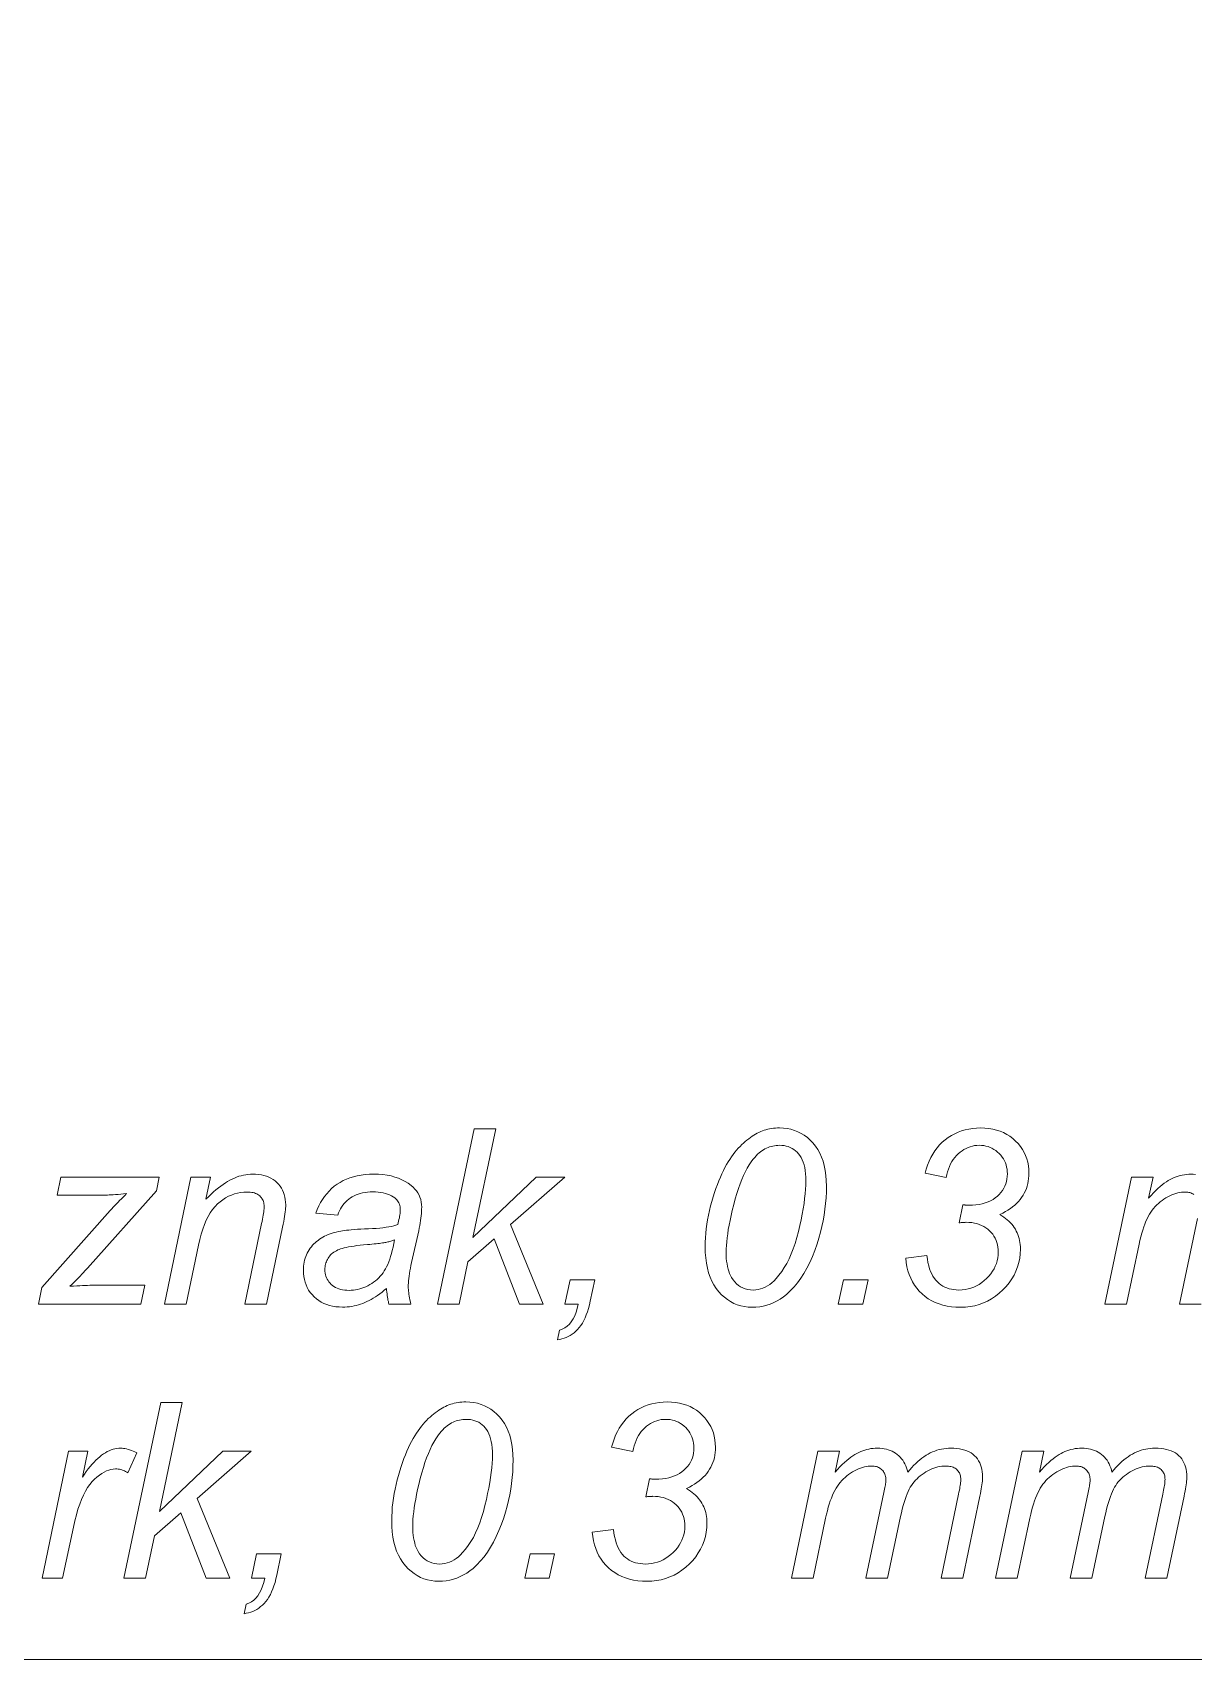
# Model space of a CAD drawing. Extents: x 0 to 420, y 0 to 594.
# Drawn here: x 60.28 to 80.12, y 246.17 to 273.97 of the extents above; entities that cross this region are included whole.
import ezdxf

# ---------------------------------------------------------------- set-up
doc = ezdxf.new("R2010")
doc.units = 0

msp = doc.modelspace()

# ---------------------------------------------------------------- linework, layer by layer
at = {"lineweight": 13}
for points in [[(114.833, 299.851), (106.391, 246.171), (42.366, 246.171)], [(80.125, 254.117), (80.11, 254.126), (80.094, 254.135), (80.077, 254.142), (80.059, 254.148), (80.041, 254.153), (80.022, 254.156), (80.002, 254.158), (79.981, 254.158), (79.949, 254.157), (79.917, 254.154), (79.885, 254.149), (79.852, 254.142), (79.819, 254.133), (79.786, 254.122), (79.753, 254.109), (79.719, 254.094), (79.685, 254.077), (79.65, 254.058), (79.616, 254.037), (79.584, 254.015), (79.552, 253.991), (79.522, 253.965), (79.493, 253.938), (79.466, 253.909), (79.44, 253.879), (79.415, 253.847), (79.391, 253.814), (79.369, 253.779), (79.348, 253.742), (79.327, 253.701), (79.307, 253.658), (79.288, 253.611), (79.27, 253.562), (79.253, 253.509), (79.236, 253.453), (79.22, 253.395), (79.205, 253.333), (79.191, 253.268), (78.976, 252.241), (78.606, 252.241), (79.06, 254.414), (79.43, 254.414), (79.354, 254.056), (79.395, 254.101), (79.435, 254.143), (79.475, 254.182), (79.513, 254.218), (79.55, 254.252), (79.587, 254.282), (79.622, 254.31), (79.657, 254.334), (79.691, 254.356), (79.724, 254.375), (79.757, 254.392), (79.79, 254.407), (79.824, 254.42), (79.858, 254.432), (79.893, 254.441), (79.929, 254.449), (79.965, 254.455), (80.002, 254.46), (80.039, 254.462), (80.077, 254.463), (80.117, 254.462), (80.155, 254.459)], [(80.251, 252.241), (79.88, 252.241), (80.187, 253.708)]]:
    msp.add_lwpolyline(points, dxfattribs=at)
for points in [[(67.197, 252.241), (67.825, 255.241), (68.194, 255.241), (67.805, 253.381), (68.885, 254.414), (69.374, 254.414), (68.447, 253.604), (69.008, 252.241), (68.603, 252.241), (68.169, 253.356), (67.719, 252.967), (67.567, 252.241)], [(71.775, 253.225), (71.776, 253.302), (71.779, 253.378), (71.785, 253.455), (71.793, 253.532), (71.803, 253.609), (71.816, 253.686), (71.83, 253.764), (71.847, 253.842), (71.867, 253.92), (71.888, 253.999), (71.911, 254.076), (71.935, 254.15), (71.959, 254.22), (71.983, 254.288), (72.008, 254.352), (72.034, 254.414), (72.06, 254.472), (72.086, 254.527), (72.113, 254.578), (72.141, 254.627), (72.169, 254.673), (72.197, 254.717), (72.225, 254.759), (72.254, 254.799), (72.283, 254.837), (72.312, 254.873), (72.341, 254.906), (72.37, 254.938), (72.4, 254.968), (72.43, 254.995), (72.459, 255.021), (72.489, 255.046), (72.519, 255.069), (72.548, 255.091), (72.578, 255.111), (72.607, 255.13), (72.636, 255.147), (72.665, 255.163), (72.694, 255.178), (72.723, 255.191), (72.752, 255.203), (72.782, 255.213), (72.813, 255.223), (72.844, 255.231), (72.875, 255.238), (72.908, 255.243), (72.941, 255.248), (72.974, 255.251), (73.009, 255.253), (73.043, 255.253), (73.111, 255.251), (73.176, 255.243), (73.24, 255.23), (73.3, 255.212), (73.359, 255.189), (73.415, 255.161), (73.469, 255.128), (73.521, 255.09), (73.57, 255.046), (73.617, 254.997), (73.661, 254.944), (73.7, 254.886), (73.735, 254.824), (73.765, 254.756), (73.79, 254.685), (73.811, 254.609), (73.827, 254.528), (73.838, 254.443), (73.845, 254.353), (73.848, 254.259), (73.846, 254.159), (73.841, 254.06), (73.833, 253.961), (73.822, 253.863), (73.808, 253.764), (73.79, 253.666), (73.769, 253.568), (73.746, 253.47), (73.718, 253.372), (73.688, 253.274), (73.649, 253.162), (73.607, 253.055), (73.562, 252.954), (73.514, 252.859), (73.463, 252.769), (73.409, 252.686), (73.352, 252.608), (73.293, 252.536), (73.23, 252.469), (73.164, 252.409), (73.112, 252.367), (73.058, 252.33), (73.003, 252.297), (72.946, 252.269), (72.888, 252.245), (72.829, 252.225), (72.768, 252.21), (72.706, 252.199), (72.642, 252.192), (72.577, 252.19), (72.51, 252.192), (72.446, 252.2), (72.384, 252.214), (72.324, 252.232), (72.266, 252.256), (72.21, 252.285), (72.156, 252.32), (72.104, 252.359), (72.054, 252.404), (72.007, 252.455), (71.963, 252.51), (71.923, 252.57), (71.889, 252.635), (71.858, 252.705), (71.833, 252.78), (71.812, 252.859), (71.796, 252.944), (71.784, 253.033), (71.777, 253.127)], [(75.202, 253.027), (75.563, 253.072), (75.572, 253.011), (75.583, 252.953), (75.596, 252.899), (75.611, 252.848), (75.628, 252.801), (75.647, 252.758), (75.668, 252.718), (75.692, 252.682), (75.717, 252.65), (75.744, 252.621), (75.773, 252.595), (75.803, 252.572), (75.836, 252.551), (75.87, 252.533), (75.906, 252.519), (75.943, 252.506), (75.983, 252.497), (76.024, 252.49), (76.066, 252.486), (76.111, 252.484), (76.165, 252.486), (76.218, 252.492), (76.269, 252.502), (76.318, 252.516), (76.367, 252.534), (76.413, 252.555), (76.458, 252.581), (76.502, 252.61), (76.544, 252.644), (76.585, 252.681), (76.623, 252.721), (76.657, 252.762), (76.686, 252.804), (76.712, 252.847), (76.734, 252.892), (76.752, 252.937), (76.766, 252.984), (76.776, 253.032), (76.782, 253.081), (76.784, 253.131), (76.783, 253.175), (76.778, 253.216), (76.771, 253.257), (76.76, 253.296), (76.747, 253.333), (76.73, 253.369), (76.711, 253.403), (76.689, 253.436), (76.663, 253.467), (76.635, 253.496), (76.604, 253.524), (76.571, 253.548), (76.536, 253.57), (76.499, 253.589), (76.46, 253.605), (76.419, 253.618), (76.376, 253.628), (76.33, 253.635), (76.283, 253.639), (76.234, 253.641), (76.227, 253.641), (76.22, 253.64), (76.211, 253.64), (76.201, 253.639), (76.19, 253.639), (76.177, 253.638), (76.164, 253.637), (76.149, 253.635), (76.132, 253.634), (76.115, 253.633), (76.179, 253.942), (76.189, 253.94), (76.2, 253.939), (76.21, 253.937), (76.22, 253.936), (76.231, 253.935), (76.241, 253.935), (76.251, 253.934), (76.261, 253.934), (76.271, 253.933), (76.281, 253.933), (76.343, 253.935), (76.402, 253.94), (76.458, 253.947), (76.511, 253.958), (76.561, 253.972), (76.609, 253.989), (76.653, 254.009), (76.695, 254.032), (76.733, 254.058), (76.769, 254.088), (76.801, 254.119), (76.83, 254.152), (76.856, 254.187), (76.878, 254.223), (76.897, 254.26), (76.912, 254.299), (76.924, 254.339), (76.933, 254.38), (76.938, 254.423), (76.94, 254.467), (76.938, 254.508), (76.934, 254.548), (76.927, 254.586), (76.917, 254.622), (76.905, 254.658), (76.889, 254.692), (76.871, 254.725), (76.85, 254.756), (76.826, 254.786), (76.8, 254.815), (76.771, 254.842), (76.741, 254.866), (76.71, 254.887), (76.677, 254.906), (76.644, 254.921), (76.609, 254.934), (76.573, 254.944), (76.535, 254.951), (76.497, 254.955), (76.457, 254.957), (76.418, 254.955), (76.379, 254.951), (76.341, 254.944), (76.304, 254.933), (76.268, 254.92), (76.233, 254.905), (76.198, 254.886), (76.165, 254.864), (76.132, 254.84), (76.1, 254.812), (76.069, 254.782), (76.041, 254.75), (76.015, 254.715), (75.991, 254.678), (75.97, 254.638), (75.95, 254.596), (75.933, 254.552), (75.919, 254.505), (75.906, 254.456), (75.896, 254.404), (75.532, 254.478), (75.552, 254.55), (75.574, 254.619), (75.601, 254.685), (75.63, 254.747), (75.663, 254.806), (75.7, 254.862), (75.739, 254.914), (75.782, 254.963), (75.828, 255.008), (75.878, 255.051), (75.93, 255.089), (75.984, 255.124), (76.04, 255.154), (76.097, 255.18), (76.157, 255.203), (76.219, 255.221), (76.282, 255.235), (76.347, 255.245), (76.414, 255.251), (76.483, 255.253), (76.556, 255.251), (76.625, 255.244), (76.692, 255.233), (76.756, 255.218), (76.817, 255.197), (76.875, 255.173), (76.93, 255.144), (76.983, 255.111), (77.033, 255.073), (77.08, 255.03), (77.123, 254.985), (77.162, 254.937), (77.196, 254.887), (77.226, 254.835), (77.251, 254.782), (77.272, 254.726), (77.288, 254.668), (77.299, 254.608), (77.306, 254.546), (77.308, 254.482), (77.307, 254.435), (77.303, 254.389), (77.297, 254.345), (77.288, 254.302), (77.277, 254.259), (77.264, 254.219), (77.247, 254.179), (77.229, 254.141), (77.208, 254.103), (77.184, 254.067), (77.158, 254.033), (77.13, 253.999), (77.099, 253.967), (77.065, 253.935), (77.03, 253.905), (76.991, 253.877), (76.95, 253.849), (76.907, 253.823), (76.861, 253.798), (76.813, 253.774), (76.847, 253.752), (76.88, 253.73), (76.91, 253.707), (76.939, 253.683), (76.967, 253.659), (76.992, 253.633), (77.016, 253.607), (77.037, 253.579), (77.058, 253.551), (77.076, 253.522), (77.092, 253.492), (77.107, 253.461), (77.12, 253.43), (77.132, 253.397), (77.141, 253.364), (77.149, 253.33), (77.155, 253.295), (77.159, 253.259), (77.162, 253.222), (77.163, 253.184), (77.16, 253.105), (77.151, 253.027), (77.136, 252.952), (77.115, 252.879), (77.087, 252.808), (77.054, 252.739), (77.015, 252.673), (76.97, 252.608), (76.918, 252.546), (76.861, 252.486), (76.799, 252.429), (76.736, 252.379), (76.669, 252.335), (76.601, 252.296), (76.53, 252.264), (76.456, 252.237), (76.381, 252.216), (76.303, 252.202), (76.222, 252.193), (76.14, 252.19), (76.06, 252.192), (75.983, 252.199), (75.909, 252.21), (75.839, 252.226), (75.772, 252.247), (75.707, 252.272), (75.646, 252.302), (75.588, 252.336), (75.533, 252.375), (75.482, 252.418), (75.434, 252.465), (75.39, 252.515), (75.351, 252.569), (75.317, 252.625), (75.287, 252.684), (75.261, 252.747), (75.24, 252.812), (75.223, 252.881), (75.21, 252.952)], [(72.133, 253.131), (72.134, 253.077), (72.136, 253.025), (72.141, 252.976), (72.148, 252.929), (72.156, 252.885), (72.166, 252.843), (72.178, 252.804), (72.192, 252.766), (72.207, 252.732), (72.225, 252.699), (72.251, 252.659), (72.28, 252.622), (72.311, 252.59), (72.344, 252.562), (72.38, 252.538), (72.418, 252.519), (72.459, 252.504), (72.502, 252.493), (72.547, 252.487), (72.595, 252.484), (72.638, 252.486), (72.68, 252.492), (72.721, 252.502), (72.761, 252.516), (72.8, 252.533), (72.839, 252.554), (72.877, 252.58), (72.914, 252.609), (72.951, 252.642), (72.986, 252.679), (73.036, 252.736), (73.083, 252.799), (73.127, 252.866), (73.169, 252.939), (73.208, 253.017), (73.245, 253.1), (73.28, 253.188), (73.312, 253.281), (73.341, 253.379), (73.368, 253.482), (73.392, 253.586), (73.414, 253.686), (73.433, 253.782), (73.45, 253.874), (73.464, 253.963), (73.475, 254.047), (73.484, 254.128), (73.491, 254.205), (73.494, 254.278), (73.496, 254.347), (73.494, 254.41), (73.491, 254.469), (73.485, 254.525), (73.476, 254.577), (73.465, 254.625), (73.451, 254.67), (73.435, 254.711), (73.416, 254.749), (73.395, 254.783), (73.372, 254.813), (73.346, 254.84), (73.319, 254.865), (73.291, 254.886), (73.26, 254.905), (73.228, 254.921), (73.195, 254.934), (73.16, 254.944), (73.123, 254.951), (73.085, 254.955), (73.045, 254.957), (73.016, 254.956), (72.987, 254.954), (72.959, 254.95), (72.931, 254.944), (72.903, 254.938), (72.876, 254.929), (72.849, 254.919), (72.822, 254.908), (72.796, 254.895), (72.77, 254.881), (72.745, 254.865), (72.72, 254.846), (72.695, 254.826), (72.67, 254.803), (72.645, 254.778), (72.621, 254.751), (72.597, 254.722), (72.573, 254.69), (72.549, 254.657), (72.526, 254.621), (72.493, 254.566), (72.461, 254.507), (72.43, 254.442), (72.4, 254.372), (72.371, 254.297), (72.342, 254.216), (72.315, 254.131), (72.288, 254.04), (72.262, 253.944), (72.237, 253.843), (72.217, 253.757), (72.2, 253.673), (72.184, 253.594), (72.17, 253.517), (72.159, 253.444), (72.15, 253.375), (72.142, 253.309), (72.137, 253.246), (72.134, 253.187)], [(60.378, 252.241), (60.438, 252.527), (61.606, 253.843), (61.631, 253.871), (61.657, 253.899), (61.684, 253.928), (61.711, 253.956), (61.738, 253.985), (61.766, 254.014), (61.795, 254.043), (61.824, 254.072), (61.854, 254.102), (61.885, 254.132), (61.833, 254.127), (61.785, 254.122), (61.74, 254.118), (61.697, 254.115), (61.658, 254.112), (61.622, 254.109), (61.588, 254.108), (61.558, 254.106), (61.53, 254.105), (61.506, 254.105), (60.698, 254.105), (60.763, 254.414), (62.443, 254.414), (62.394, 254.181), (61.215, 252.857), (61.194, 252.834), (61.171, 252.809), (61.146, 252.782), (61.119, 252.753), (61.091, 252.723), (61.06, 252.692), (61.027, 252.658), (60.992, 252.623), (60.955, 252.586), (60.917, 252.548), (60.976, 252.551), (61.032, 252.555), (61.084, 252.557), (61.133, 252.56), (61.177, 252.562), (61.217, 252.563), (61.254, 252.565), (61.287, 252.566), (61.315, 252.566), (61.34, 252.566), (62.196, 252.566), (62.128, 252.241)], [(62.531, 252.241), (62.985, 254.414), (63.321, 254.414), (63.241, 254.036), (63.285, 254.079), (63.328, 254.12), (63.37, 254.159), (63.412, 254.195), (63.453, 254.229), (63.494, 254.26), (63.534, 254.289), (63.573, 254.315), (63.612, 254.339), (63.651, 254.361), (63.689, 254.38), (63.727, 254.398), (63.765, 254.413), (63.804, 254.427), (63.843, 254.438), (63.882, 254.447), (63.921, 254.454), (63.96, 254.459), (64, 254.462), (64.039, 254.463), (64.091, 254.462), (64.14, 254.458), (64.188, 254.45), (64.232, 254.44), (64.275, 254.428), (64.315, 254.412), (64.353, 254.393), (64.389, 254.372), (64.423, 254.347), (64.454, 254.32), (64.482, 254.29), (64.508, 254.259), (64.53, 254.226), (64.55, 254.19), (64.567, 254.153), (64.58, 254.114), (64.591, 254.072), (64.598, 254.029), (64.603, 253.984), (64.604, 253.937), (64.604, 253.912), (64.602, 253.884), (64.599, 253.852), (64.596, 253.819), (64.591, 253.782), (64.585, 253.742), (64.578, 253.7), (64.57, 253.655), (64.561, 253.607), (64.551, 253.557), (64.275, 252.241), (63.904, 252.241), (64.193, 253.618), (64.201, 253.657), (64.208, 253.694), (64.215, 253.729), (64.22, 253.762), (64.225, 253.793), (64.229, 253.821), (64.232, 253.848), (64.234, 253.872), (64.235, 253.895), (64.236, 253.915), (64.235, 253.936), (64.233, 253.957), (64.229, 253.976), (64.224, 253.995), (64.217, 254.013), (64.209, 254.03), (64.199, 254.047), (64.188, 254.062), (64.175, 254.077), (64.161, 254.091), (64.146, 254.104), (64.129, 254.115), (64.11, 254.125), (64.091, 254.134), (64.07, 254.142), (64.048, 254.148), (64.024, 254.152), (63.999, 254.156), (63.973, 254.158), (63.945, 254.158), (63.889, 254.156), (63.834, 254.15), (63.78, 254.14), (63.728, 254.126), (63.676, 254.107), (63.626, 254.085), (63.578, 254.058), (63.53, 254.027), (63.484, 253.993), (63.439, 253.954), (63.396, 253.91), (63.355, 253.86), (63.316, 253.805), (63.28, 253.743), (63.246, 253.676), (63.215, 253.603), (63.186, 253.524), (63.159, 253.439), (63.134, 253.348), (63.112, 253.252), (62.902, 252.241)], [(66.327, 252.511), (66.289, 252.479), (66.251, 252.448), (66.213, 252.42), (66.176, 252.393), (66.138, 252.368), (66.102, 252.344), (66.065, 252.323), (66.029, 252.303), (65.993, 252.285), (65.957, 252.269), (65.921, 252.254), (65.885, 252.241), (65.848, 252.229), (65.81, 252.219), (65.773, 252.211), (65.734, 252.204), (65.696, 252.199), (65.656, 252.195), (65.616, 252.193), (65.576, 252.192), (65.517, 252.194), (65.461, 252.199), (65.406, 252.208), (65.354, 252.22), (65.305, 252.236), (65.257, 252.256), (65.212, 252.279), (65.17, 252.305), (65.129, 252.335), (65.091, 252.369), (65.056, 252.405), (65.025, 252.444), (64.997, 252.484), (64.973, 252.526), (64.953, 252.571), (64.936, 252.617), (64.924, 252.665), (64.914, 252.716), (64.909, 252.768), (64.907, 252.822), (64.908, 252.858), (64.91, 252.893), (64.914, 252.928), (64.92, 252.961), (64.928, 252.994), (64.937, 253.026), (64.948, 253.057), (64.96, 253.087), (64.974, 253.116), (64.99, 253.144), (65.007, 253.172), (65.025, 253.198), (65.045, 253.224), (65.065, 253.248), (65.086, 253.271), (65.109, 253.293), (65.133, 253.314), (65.157, 253.333), (65.183, 253.352), (65.21, 253.37), (65.238, 253.386), (65.267, 253.402), (65.298, 253.416), (65.329, 253.43), (65.362, 253.442), (65.397, 253.454), (65.432, 253.465), (65.469, 253.475), (65.506, 253.483), (65.545, 253.491), (65.573, 253.496), (65.604, 253.501), (65.641, 253.505), (65.681, 253.509), (65.726, 253.513), (65.776, 253.517), (65.83, 253.521), (65.889, 253.524), (65.952, 253.527), (66.019, 253.53), (66.087, 253.534), (66.151, 253.538), (66.211, 253.543), (66.267, 253.549), (66.319, 253.556), (66.367, 253.564), (66.411, 253.572), (66.451, 253.582), (66.487, 253.592), (66.52, 253.604), (66.528, 253.634), (66.535, 253.662), (66.541, 253.69), (66.547, 253.717), (66.552, 253.743), (66.556, 253.767), (66.559, 253.791), (66.561, 253.813), (66.562, 253.835), (66.563, 253.856), (66.562, 253.881), (66.559, 253.905), (66.554, 253.928), (66.547, 253.95), (66.539, 253.971), (66.529, 253.99), (66.516, 254.009), (66.502, 254.026), (66.486, 254.043), (66.468, 254.058), (66.441, 254.078), (66.412, 254.095), (66.38, 254.11), (66.346, 254.124), (66.31, 254.135), (66.271, 254.144), (66.23, 254.151), (66.186, 254.156), (66.14, 254.159), (66.092, 254.16), (66.046, 254.159), (66.002, 254.156), (65.96, 254.151), (65.919, 254.144), (65.88, 254.135), (65.843, 254.123), (65.807, 254.11), (65.773, 254.094), (65.741, 254.077), (65.71, 254.057), (65.681, 254.036), (65.654, 254.012), (65.628, 253.987), (65.604, 253.961), (65.582, 253.932), (65.561, 253.902), (65.542, 253.87), (65.525, 253.836), (65.509, 253.801), (65.494, 253.763), (65.12, 253.796), (65.144, 253.859), (65.171, 253.92), (65.201, 253.977), (65.233, 254.031), (65.268, 254.082), (65.306, 254.13), (65.346, 254.175), (65.389, 254.217), (65.435, 254.256), (65.483, 254.291), (65.534, 254.324), (65.588, 254.353), (65.644, 254.379), (65.703, 254.401), (65.764, 254.42), (65.828, 254.436), (65.895, 254.448), (65.964, 254.456), (66.036, 254.462), (66.11, 254.463), (66.189, 254.461), (66.265, 254.456), (66.337, 254.446), (66.406, 254.433), (66.471, 254.415), (66.534, 254.394), (66.592, 254.369), (66.648, 254.34), (66.7, 254.308), (66.749, 254.271), (66.783, 254.241), (66.814, 254.21), (66.841, 254.177), (66.864, 254.143), (66.884, 254.106), (66.9, 254.068), (66.913, 254.028), (66.922, 253.987), (66.927, 253.944), (66.929, 253.899), (66.928, 253.863), (66.927, 253.827), (66.924, 253.789), (66.921, 253.751), (66.916, 253.711), (66.91, 253.67), (66.904, 253.628), (66.896, 253.585), (66.887, 253.541), (66.878, 253.495), (66.757, 252.955), (66.746, 252.905), (66.736, 252.856), (66.728, 252.809), (66.72, 252.764), (66.714, 252.721), (66.709, 252.68), (66.705, 252.641), (66.702, 252.604), (66.7, 252.569), (66.7, 252.536), (66.7, 252.514), (66.701, 252.491), (66.704, 252.466), (66.707, 252.439), (66.711, 252.411), (66.716, 252.38), (66.722, 252.348), (66.728, 252.314), (66.736, 252.279), (66.745, 252.241), (66.37, 252.241), (66.364, 252.263), (66.359, 252.286), (66.353, 252.31), (66.349, 252.335), (66.344, 252.362), (66.34, 252.389), (66.336, 252.418), (66.333, 252.448), (66.33, 252.479)], [(66.464, 253.342), (66.449, 253.336), (66.433, 253.33), (66.417, 253.325), (66.4, 253.32), (66.384, 253.315), (66.367, 253.31), (66.35, 253.306), (66.333, 253.302), (66.315, 253.298), (66.298, 253.295), (66.279, 253.292), (66.257, 253.288), (66.233, 253.285), (66.207, 253.281), (66.179, 253.278), (66.148, 253.274), (66.114, 253.271), (66.078, 253.267), (66.04, 253.264), (66, 253.26), (65.937, 253.254), (65.878, 253.248), (65.823, 253.242), (65.772, 253.235), (65.724, 253.228), (65.68, 253.22), (65.64, 253.212), (65.604, 253.204), (65.572, 253.196), (65.543, 253.187), (65.518, 253.178), (65.493, 253.168), (65.47, 253.156), (65.448, 253.144), (65.427, 253.13), (65.407, 253.116), (65.389, 253.1), (65.373, 253.084), (65.357, 253.066), (65.343, 253.047), (65.33, 253.028), (65.319, 253.008), (65.308, 252.988), (65.3, 252.967), (65.292, 252.946), (65.286, 252.924), (65.281, 252.903), (65.278, 252.88), (65.276, 252.858), (65.275, 252.834), (65.276, 252.804), (65.28, 252.774), (65.285, 252.746), (65.293, 252.719), (65.302, 252.693), (65.314, 252.668), (65.328, 252.644), (65.344, 252.621), (65.362, 252.599), (65.383, 252.579), (65.405, 252.56), (65.429, 252.543), (65.455, 252.527), (65.483, 252.514), (65.513, 252.503), (65.545, 252.494), (65.578, 252.487), (65.613, 252.482), (65.65, 252.479), (65.689, 252.478), (65.725, 252.479), (65.762, 252.482), (65.798, 252.487), (65.834, 252.494), (65.869, 252.503), (65.905, 252.513), (65.94, 252.526), (65.974, 252.541), (66.009, 252.557), (66.043, 252.576), (66.076, 252.596), (66.108, 252.618), (66.138, 252.641), (66.167, 252.666), (66.195, 252.692), (66.221, 252.72), (66.245, 252.749), (66.269, 252.78), (66.29, 252.813), (66.311, 252.847), (66.33, 252.883), (66.348, 252.922), (66.366, 252.964), (66.383, 253.009), (66.398, 253.057), (66.413, 253.108), (66.427, 253.162), (66.441, 253.219), (66.453, 253.279)], [(69.376, 252.241), (69.464, 252.66), (69.886, 252.66), (69.81, 252.294), (69.795, 252.23), (69.779, 252.169), (69.762, 252.112), (69.742, 252.059), (69.721, 252.009), (69.699, 251.962), (69.675, 251.919), (69.65, 251.88), (69.623, 251.844), (69.594, 251.811), (69.564, 251.782), (69.534, 251.755), (69.502, 251.731), (69.469, 251.709), (69.435, 251.691), (69.4, 251.674), (69.364, 251.661), (69.327, 251.649), (69.289, 251.641), (69.249, 251.635), (69.284, 251.797), (69.331, 251.814), (69.375, 251.836), (69.415, 251.865), (69.453, 251.9), (69.486, 251.942), (69.517, 251.989), (69.544, 252.043), (69.568, 252.103), (69.588, 252.169), (69.606, 252.241)], [(74.05, 252.241), (74.138, 252.66), (74.558, 252.66), (74.468, 252.241)], [(61.839, 247.559), (62.468, 250.559), (62.836, 250.559), (62.447, 248.699), (63.528, 249.732), (64.017, 249.732), (63.09, 248.922), (63.651, 247.559), (63.245, 247.559), (62.812, 248.674), (62.361, 248.285), (62.21, 247.559)], [(66.417, 248.543), (66.418, 248.619), (66.422, 248.696), (66.427, 248.773), (66.435, 248.85), (66.446, 248.927), (66.458, 249.004), (66.473, 249.082), (66.49, 249.16), (66.509, 249.238), (66.531, 249.317), (66.554, 249.394), (66.577, 249.468), (66.601, 249.538), (66.626, 249.606), (66.651, 249.67), (66.676, 249.731), (66.702, 249.79), (66.729, 249.844), (66.756, 249.896), (66.784, 249.945), (66.811, 249.991), (66.84, 250.035), (66.868, 250.077), (66.897, 250.117), (66.925, 250.155), (66.954, 250.191), (66.983, 250.224), (67.013, 250.256), (67.042, 250.286), (67.072, 250.313), (67.102, 250.339), (67.132, 250.364), (67.161, 250.387), (67.191, 250.408), (67.22, 250.429), (67.25, 250.447), (67.279, 250.465), (67.308, 250.481), (67.337, 250.496), (67.366, 250.509), (67.395, 250.521), (67.425, 250.531), (67.455, 250.541), (67.486, 250.549), (67.518, 250.556), (67.55, 250.561), (67.583, 250.566), (67.617, 250.569), (67.651, 250.571), (67.686, 250.571), (67.754, 250.569), (67.819, 250.561), (67.882, 250.548), (67.943, 250.53), (68.001, 250.507), (68.058, 250.479), (68.112, 250.446), (68.163, 250.407), (68.213, 250.364), (68.26, 250.315), (68.304, 250.262), (68.343, 250.204), (68.377, 250.141), (68.407, 250.074), (68.433, 250.003), (68.453, 249.927), (68.47, 249.846), (68.481, 249.761), (68.488, 249.671), (68.49, 249.577), (68.489, 249.477), (68.484, 249.378), (68.476, 249.279), (68.465, 249.18), (68.45, 249.082), (68.433, 248.984), (68.412, 248.885), (68.388, 248.788), (68.361, 248.69), (68.331, 248.592), (68.291, 248.48), (68.249, 248.373), (68.204, 248.272), (68.156, 248.177), (68.106, 248.087), (68.052, 248.004), (67.995, 247.926), (67.935, 247.854), (67.872, 247.787), (67.807, 247.727), (67.754, 247.685), (67.701, 247.648), (67.646, 247.615), (67.589, 247.587), (67.531, 247.562), (67.472, 247.543), (67.411, 247.527), (67.348, 247.516), (67.285, 247.51), (67.219, 247.508), (67.153, 247.51), (67.089, 247.518), (67.026, 247.532), (66.966, 247.55), (66.908, 247.574), (66.852, 247.603), (66.798, 247.638), (66.747, 247.677), (66.697, 247.722), (66.65, 247.773), (66.605, 247.828), (66.566, 247.888), (66.531, 247.953), (66.501, 248.023), (66.475, 248.098), (66.454, 248.177), (66.438, 248.262), (66.427, 248.351), (66.42, 248.444)], [(69.845, 248.345), (70.205, 248.39), (70.214, 248.328), (70.225, 248.271), (70.239, 248.217), (70.254, 248.166), (70.271, 248.119), (70.29, 248.076), (70.311, 248.036), (70.334, 248), (70.359, 247.967), (70.386, 247.938), (70.415, 247.913), (70.446, 247.889), (70.478, 247.869), (70.512, 247.851), (70.548, 247.836), (70.586, 247.824), (70.625, 247.815), (70.666, 247.808), (70.709, 247.804), (70.754, 247.802), (70.808, 247.804), (70.86, 247.81), (70.911, 247.82), (70.961, 247.834), (71.009, 247.851), (71.056, 247.873), (71.101, 247.899), (71.144, 247.928), (71.187, 247.962), (71.227, 247.999), (71.265, 248.039), (71.299, 248.08), (71.329, 248.122), (71.355, 248.165), (71.377, 248.21), (71.395, 248.255), (71.409, 248.302), (71.419, 248.35), (71.425, 248.399), (71.427, 248.449), (71.425, 248.492), (71.421, 248.534), (71.413, 248.575), (71.403, 248.614), (71.389, 248.651), (71.373, 248.687), (71.354, 248.721), (71.331, 248.754), (71.306, 248.785), (71.277, 248.814), (71.247, 248.842), (71.214, 248.866), (71.179, 248.888), (71.142, 248.907), (71.102, 248.923), (71.061, 248.936), (71.018, 248.946), (70.973, 248.953), (70.926, 248.957), (70.876, 248.959), (70.87, 248.958), (70.862, 248.958), (70.854, 248.958), (70.844, 248.957), (70.832, 248.957), (70.82, 248.956), (70.806, 248.955), (70.791, 248.953), (70.775, 248.952), (70.758, 248.95), (70.821, 249.259), (70.832, 249.258), (70.842, 249.256), (70.853, 249.255), (70.863, 249.254), (70.873, 249.253), (70.883, 249.253), (70.894, 249.252), (70.904, 249.252), (70.914, 249.251), (70.923, 249.251), (70.985, 249.253), (71.044, 249.257), (71.101, 249.265), (71.154, 249.276), (71.204, 249.29), (71.251, 249.307), (71.296, 249.327), (71.337, 249.35), (71.376, 249.376), (71.411, 249.406), (71.444, 249.437), (71.473, 249.47), (71.499, 249.505), (71.521, 249.541), (71.54, 249.578), (71.555, 249.617), (71.567, 249.657), (71.575, 249.698), (71.581, 249.741), (71.582, 249.785), (71.581, 249.826), (71.577, 249.865), (71.57, 249.903), (71.56, 249.94), (71.547, 249.976), (71.532, 250.01), (71.514, 250.043), (71.493, 250.074), (71.469, 250.104), (71.442, 250.133), (71.413, 250.16), (71.384, 250.184), (71.352, 250.205), (71.32, 250.224), (71.286, 250.239), (71.251, 250.252), (71.215, 250.262), (71.178, 250.269), (71.139, 250.273), (71.099, 250.274), (71.06, 250.273), (71.022, 250.269), (70.984, 250.261), (70.947, 250.251), (70.911, 250.238), (70.876, 250.222), (70.841, 250.204), (70.807, 250.182), (70.774, 250.158), (70.742, 250.13), (70.712, 250.1), (70.683, 250.068), (70.657, 250.033), (70.634, 249.996), (70.612, 249.956), (70.593, 249.914), (70.576, 249.869), (70.561, 249.823), (70.549, 249.773), (70.539, 249.722), (70.174, 249.796), (70.194, 249.868), (70.217, 249.937), (70.243, 250.003), (70.273, 250.065), (70.306, 250.124), (70.342, 250.18), (70.382, 250.232), (70.425, 250.281), (70.471, 250.326), (70.52, 250.369), (70.572, 250.407), (70.626, 250.441), (70.682, 250.472), (70.74, 250.498), (70.8, 250.52), (70.861, 250.539), (70.924, 250.553), (70.99, 250.563), (71.057, 250.569), (71.126, 250.571), (71.198, 250.569), (71.268, 250.562), (71.334, 250.551), (71.398, 250.535), (71.459, 250.515), (71.518, 250.491), (71.573, 250.462), (71.626, 250.428), (71.675, 250.39), (71.723, 250.348), (71.766, 250.302), (71.805, 250.255), (71.839, 250.205), (71.869, 250.153), (71.894, 250.099), (71.914, 250.044), (71.93, 249.986), (71.942, 249.926), (71.948, 249.864), (71.951, 249.8), (71.949, 249.753), (71.946, 249.707), (71.94, 249.663), (71.931, 249.619), (71.92, 249.577), (71.906, 249.537), (71.89, 249.497), (71.871, 249.458), (71.85, 249.421), (71.827, 249.385), (71.801, 249.35), (71.772, 249.317), (71.741, 249.284), (71.708, 249.253), (71.672, 249.223), (71.634, 249.195), (71.593, 249.167), (71.55, 249.141), (71.504, 249.116), (71.455, 249.092), (71.49, 249.07), (71.522, 249.048), (71.553, 249.025), (71.582, 249.001), (71.609, 248.976), (71.635, 248.951), (71.658, 248.924), (71.68, 248.897), (71.7, 248.869), (71.718, 248.84), (71.735, 248.81), (71.75, 248.779), (71.763, 248.748), (71.774, 248.715), (71.784, 248.682), (71.791, 248.648), (71.798, 248.613), (71.802, 248.577), (71.805, 248.54), (71.805, 248.502), (71.802, 248.423), (71.793, 248.345), (71.778, 248.27), (71.757, 248.197), (71.73, 248.126), (71.697, 248.057), (71.657, 247.99), (71.612, 247.926), (71.561, 247.864), (71.504, 247.803), (71.442, 247.747), (71.378, 247.697), (71.312, 247.653), (71.243, 247.614), (71.172, 247.582), (71.099, 247.555), (71.023, 247.534), (70.945, 247.52), (70.865, 247.511), (70.782, 247.508), (70.702, 247.51), (70.626, 247.517), (70.552, 247.528), (70.481, 247.544), (70.414, 247.565), (70.35, 247.59), (70.289, 247.619), (70.231, 247.654), (70.176, 247.693), (70.124, 247.736), (70.076, 247.783), (70.033, 247.833), (69.994, 247.886), (69.959, 247.943), (69.929, 248.002), (69.903, 248.065), (69.882, 248.13), (69.865, 248.199), (69.853, 248.27)], [(66.775, 248.449), (66.776, 248.395), (66.779, 248.343), (66.784, 248.294), (66.79, 248.247), (66.798, 248.203), (66.809, 248.161), (66.82, 248.121), (66.834, 248.084), (66.85, 248.05), (66.867, 248.017), (66.894, 247.976), (66.922, 247.94), (66.953, 247.908), (66.987, 247.88), (67.022, 247.856), (67.061, 247.837), (67.101, 247.822), (67.144, 247.811), (67.19, 247.805), (67.238, 247.802), (67.28, 247.804), (67.322, 247.81), (67.363, 247.82), (67.404, 247.833), (67.443, 247.851), (67.482, 247.872), (67.52, 247.898), (67.557, 247.927), (67.593, 247.96), (67.629, 247.997), (67.678, 248.054), (67.725, 248.117), (67.77, 248.184), (67.812, 248.257), (67.851, 248.335), (67.888, 248.418), (67.922, 248.506), (67.954, 248.599), (67.984, 248.697), (68.01, 248.8), (68.035, 248.904), (68.056, 249.004), (68.076, 249.1), (68.092, 249.192), (68.106, 249.281), (68.118, 249.365), (68.127, 249.446), (68.133, 249.523), (68.137, 249.596), (68.138, 249.665), (68.137, 249.727), (68.133, 249.787), (68.127, 249.842), (68.118, 249.894), (68.107, 249.943), (68.094, 249.988), (68.078, 250.029), (68.059, 250.067), (68.038, 250.101), (68.014, 250.131), (67.989, 250.158), (67.962, 250.183), (67.933, 250.204), (67.903, 250.223), (67.871, 250.239), (67.838, 250.251), (67.803, 250.262), (67.766, 250.269), (67.728, 250.273), (67.688, 250.274), (67.659, 250.274), (67.63, 250.271), (67.601, 250.268), (67.573, 250.262), (67.546, 250.255), (67.518, 250.247), (67.491, 250.237), (67.465, 250.226), (67.439, 250.213), (67.413, 250.199), (67.387, 250.182), (67.362, 250.164), (67.337, 250.143), (67.312, 250.121), (67.288, 250.096), (67.263, 250.069), (67.239, 250.04), (67.215, 250.008), (67.192, 249.975), (67.168, 249.939), (67.136, 249.884), (67.104, 249.825), (67.073, 249.76), (67.043, 249.69), (67.013, 249.614), (66.985, 249.534), (66.957, 249.449), (66.931, 249.358), (66.905, 249.262), (66.88, 249.161), (66.86, 249.074), (66.842, 248.991), (66.827, 248.911), (66.813, 248.835), (66.801, 248.762), (66.792, 248.693), (66.785, 248.627), (66.78, 248.564), (66.776, 248.505)], [(60.44, 247.559), (60.894, 249.732), (61.221, 249.732), (61.129, 249.288), (61.163, 249.337), (61.196, 249.383), (61.229, 249.427), (61.262, 249.468), (61.295, 249.507), (61.328, 249.543), (61.361, 249.576), (61.393, 249.607), (61.426, 249.635), (61.458, 249.66), (61.49, 249.683), (61.522, 249.704), (61.555, 249.722), (61.588, 249.738), (61.62, 249.751), (61.653, 249.762), (61.686, 249.77), (61.719, 249.776), (61.753, 249.78), (61.786, 249.781), (61.809, 249.78), (61.833, 249.778), (61.857, 249.774), (61.883, 249.768), (61.91, 249.761), (61.937, 249.753), (61.966, 249.742), (61.996, 249.73), (62.027, 249.717), (62.058, 249.701), (61.907, 249.358), (61.888, 249.371), (61.868, 249.383), (61.848, 249.393), (61.827, 249.402), (61.806, 249.41), (61.785, 249.416), (61.763, 249.421), (61.741, 249.424), (61.719, 249.427), (61.696, 249.427), (61.657, 249.425), (61.618, 249.419), (61.579, 249.408), (61.539, 249.393), (61.499, 249.373), (61.459, 249.349), (61.419, 249.321), (61.379, 249.288), (61.338, 249.251), (61.297, 249.21), (61.257, 249.163), (61.219, 249.11), (61.182, 249.049), (61.148, 248.981), (61.115, 248.907), (61.083, 248.825), (61.054, 248.737), (61.026, 248.642), (61, 248.54), (60.976, 248.431), (60.792, 247.559)], [(73.248, 247.559), (73.702, 249.732), (74.073, 249.732), (73.997, 249.374), (74.038, 249.419), (74.078, 249.461), (74.117, 249.5), (74.155, 249.536), (74.193, 249.569), (74.229, 249.6), (74.265, 249.628), (74.3, 249.652), (74.333, 249.674), (74.366, 249.693), (74.399, 249.71), (74.433, 249.725), (74.467, 249.738), (74.501, 249.75), (74.536, 249.759), (74.572, 249.767), (74.608, 249.773), (74.644, 249.778), (74.682, 249.78), (74.719, 249.781), (74.759, 249.78), (74.798, 249.777), (74.835, 249.772), (74.871, 249.764), (74.905, 249.754), (74.939, 249.743), (74.97, 249.729), (75.001, 249.712), (75.03, 249.694), (75.058, 249.674), (75.084, 249.651), (75.109, 249.627), (75.131, 249.602), (75.152, 249.574), (75.171, 249.545), (75.188, 249.514), (75.203, 249.482), (75.216, 249.448), (75.228, 249.412), (75.237, 249.374), (75.27, 249.414), (75.304, 249.452), (75.338, 249.487), (75.373, 249.521), (75.407, 249.553), (75.442, 249.582), (75.478, 249.61), (75.514, 249.635), (75.55, 249.659), (75.586, 249.68), (75.623, 249.699), (75.66, 249.716), (75.698, 249.732), (75.736, 249.745), (75.774, 249.756), (75.813, 249.765), (75.852, 249.772), (75.892, 249.777), (75.932, 249.78), (75.972, 249.781), (76.025, 249.78), (76.075, 249.776), (76.123, 249.77), (76.168, 249.761), (76.21, 249.749), (76.249, 249.735), (76.286, 249.718), (76.32, 249.699), (76.352, 249.677), (76.38, 249.652), (76.406, 249.625), (76.429, 249.597), (76.449, 249.566), (76.467, 249.532), (76.482, 249.497), (76.494, 249.46), (76.504, 249.421), (76.511, 249.379), (76.515, 249.336), (76.516, 249.29), (76.516, 249.269), (76.514, 249.245), (76.512, 249.218), (76.509, 249.189), (76.504, 249.157), (76.499, 249.123), (76.493, 249.086), (76.486, 249.046), (76.478, 249.004), (76.469, 248.959), (76.176, 247.559), (75.806, 247.559), (76.105, 248.995), (76.112, 249.03), (76.119, 249.062), (76.125, 249.092), (76.13, 249.12), (76.134, 249.146), (76.137, 249.171), (76.14, 249.193), (76.142, 249.213), (76.143, 249.231), (76.144, 249.247), (76.143, 249.268), (76.141, 249.288), (76.138, 249.307), (76.133, 249.325), (76.127, 249.342), (76.119, 249.359), (76.111, 249.374), (76.101, 249.389), (76.089, 249.402), (76.076, 249.415), (76.062, 249.427), (76.047, 249.437), (76.031, 249.446), (76.013, 249.454), (75.995, 249.461), (75.975, 249.466), (75.955, 249.471), (75.933, 249.474), (75.91, 249.476), (75.886, 249.476), (75.853, 249.475), (75.819, 249.472), (75.786, 249.467), (75.752, 249.46), (75.719, 249.451), (75.685, 249.44), (75.651, 249.427), (75.617, 249.412), (75.583, 249.395), (75.548, 249.376), (75.515, 249.355), (75.483, 249.333), (75.452, 249.31), (75.423, 249.286), (75.396, 249.26), (75.37, 249.233), (75.345, 249.205), (75.322, 249.176), (75.301, 249.145), (75.281, 249.113), (75.262, 249.079), (75.244, 249.041), (75.226, 249), (75.209, 248.955), (75.192, 248.907), (75.175, 248.855), (75.159, 248.8), (75.144, 248.741), (75.129, 248.679), (75.114, 248.613), (74.893, 247.559), (74.523, 247.559), (74.83, 249.026), (74.836, 249.055), (74.842, 249.082), (74.847, 249.108), (74.851, 249.132), (74.854, 249.154), (74.857, 249.174), (74.86, 249.193), (74.861, 249.21), (74.862, 249.225), (74.863, 249.239), (74.862, 249.26), (74.86, 249.28), (74.857, 249.299), (74.852, 249.318), (74.846, 249.335), (74.839, 249.352), (74.83, 249.368), (74.82, 249.383), (74.809, 249.397), (74.796, 249.411), (74.782, 249.423), (74.768, 249.434), (74.753, 249.444), (74.737, 249.453), (74.72, 249.46), (74.702, 249.466), (74.684, 249.47), (74.664, 249.474), (74.644, 249.476), (74.623, 249.476), (74.592, 249.475), (74.56, 249.472), (74.527, 249.467), (74.495, 249.46), (74.462, 249.451), (74.429, 249.44), (74.395, 249.427), (74.361, 249.412), (74.327, 249.395), (74.293, 249.376), (74.259, 249.355), (74.226, 249.333), (74.195, 249.309), (74.165, 249.283), (74.136, 249.256), (74.108, 249.227), (74.082, 249.197), (74.057, 249.165), (74.034, 249.132), (74.011, 249.097), (73.99, 249.059), (73.97, 249.019), (73.95, 248.976), (73.931, 248.929), (73.913, 248.88), (73.895, 248.827), (73.879, 248.771), (73.863, 248.713), (73.848, 248.651), (73.833, 248.586), (73.618, 247.559)], [(76.739, 247.559), (77.194, 249.732), (77.564, 249.732), (77.488, 249.374), (77.529, 249.419), (77.569, 249.461), (77.608, 249.5), (77.646, 249.536), (77.684, 249.569), (77.72, 249.6), (77.756, 249.628), (77.791, 249.652), (77.825, 249.674), (77.858, 249.693), (77.89, 249.71), (77.924, 249.725), (77.958, 249.738), (77.992, 249.75), (78.027, 249.759), (78.063, 249.767), (78.099, 249.773), (78.136, 249.778), (78.173, 249.78), (78.211, 249.781), (78.25, 249.78), (78.289, 249.777), (78.326, 249.772), (78.362, 249.764), (78.397, 249.754), (78.43, 249.743), (78.462, 249.729), (78.492, 249.712), (78.521, 249.694), (78.549, 249.674), (78.576, 249.651), (78.6, 249.627), (78.623, 249.602), (78.643, 249.574), (78.662, 249.545), (78.679, 249.514), (78.694, 249.482), (78.707, 249.448), (78.719, 249.412), (78.728, 249.374), (78.762, 249.414), (78.795, 249.452), (78.829, 249.487), (78.864, 249.521), (78.898, 249.553), (78.933, 249.582), (78.969, 249.61), (79.005, 249.635), (79.041, 249.659), (79.077, 249.68), (79.114, 249.699), (79.151, 249.716), (79.189, 249.732), (79.227, 249.745), (79.265, 249.756), (79.304, 249.765), (79.343, 249.772), (79.383, 249.777), (79.423, 249.78), (79.463, 249.781), (79.516, 249.78), (79.566, 249.776), (79.614, 249.77), (79.659, 249.761), (79.701, 249.749), (79.741, 249.735), (79.777, 249.718), (79.811, 249.699), (79.843, 249.677), (79.871, 249.652), (79.897, 249.625), (79.92, 249.597), (79.941, 249.566), (79.958, 249.532), (79.973, 249.497), (79.986, 249.46), (79.995, 249.421), (80.002, 249.379), (80.006, 249.336), (80.007, 249.29), (80.007, 249.269), (80.005, 249.245), (80.003, 249.218), (80, 249.189), (79.996, 249.157), (79.99, 249.123), (79.984, 249.086), (79.977, 249.046), (79.969, 249.004), (79.96, 248.959), (79.668, 247.559), (79.297, 247.559), (79.596, 248.995), (79.603, 249.03), (79.61, 249.062), (79.616, 249.092), (79.621, 249.12), (79.625, 249.146), (79.629, 249.171), (79.631, 249.193), (79.633, 249.213), (79.634, 249.231), (79.635, 249.247), (79.634, 249.268), (79.632, 249.288), (79.629, 249.307), (79.624, 249.325), (79.618, 249.342), (79.611, 249.359), (79.602, 249.374), (79.592, 249.389), (79.58, 249.402), (79.567, 249.415), (79.553, 249.427), (79.538, 249.437), (79.522, 249.446), (79.504, 249.454), (79.486, 249.461), (79.466, 249.466), (79.446, 249.471), (79.424, 249.474), (79.401, 249.476), (79.377, 249.476), (79.344, 249.475), (79.31, 249.472), (79.277, 249.467), (79.243, 249.46), (79.21, 249.451), (79.176, 249.44), (79.142, 249.427), (79.108, 249.412), (79.074, 249.395), (79.039, 249.376), (79.006, 249.355), (78.974, 249.333), (78.943, 249.31), (78.914, 249.286), (78.887, 249.26), (78.861, 249.233), (78.836, 249.205), (78.813, 249.176), (78.792, 249.145), (78.772, 249.113), (78.754, 249.079), (78.735, 249.041), (78.717, 249), (78.7, 248.955), (78.683, 248.907), (78.667, 248.855), (78.651, 248.8), (78.635, 248.741), (78.62, 248.679), (78.606, 248.613), (78.385, 247.559), (78.014, 247.559), (78.321, 249.026), (78.327, 249.055), (78.333, 249.082), (78.338, 249.108), (78.342, 249.132), (78.346, 249.154), (78.349, 249.174), (78.351, 249.193), (78.353, 249.21), (78.353, 249.225), (78.354, 249.239), (78.353, 249.26), (78.351, 249.28), (78.348, 249.299), (78.343, 249.318), (78.337, 249.335), (78.33, 249.352), (78.321, 249.368), (78.311, 249.383), (78.3, 249.397), (78.287, 249.411), (78.274, 249.423), (78.259, 249.434), (78.244, 249.444), (78.228, 249.453), (78.211, 249.46), (78.193, 249.466), (78.175, 249.47), (78.155, 249.474), (78.135, 249.476), (78.114, 249.476), (78.083, 249.475), (78.051, 249.472), (78.018, 249.467), (77.986, 249.46), (77.953, 249.451), (77.92, 249.44), (77.886, 249.427), (77.852, 249.412), (77.818, 249.395), (77.784, 249.376), (77.75, 249.355), (77.717, 249.333), (77.686, 249.309), (77.656, 249.283), (77.627, 249.256), (77.6, 249.227), (77.573, 249.197), (77.548, 249.165), (77.525, 249.132), (77.503, 249.097), (77.481, 249.059), (77.461, 249.019), (77.441, 248.976), (77.422, 248.929), (77.404, 248.88), (77.386, 248.827), (77.37, 248.771), (77.354, 248.713), (77.339, 248.651), (77.324, 248.586), (77.11, 247.559)], [(64.019, 247.559), (64.107, 247.978), (64.528, 247.978), (64.453, 247.612), (64.438, 247.548), (64.422, 247.487), (64.404, 247.43), (64.385, 247.377), (64.364, 247.327), (64.342, 247.28), (64.318, 247.237), (64.292, 247.198), (64.265, 247.162), (64.237, 247.129), (64.207, 247.1), (64.176, 247.073), (64.144, 247.049), (64.111, 247.027), (64.077, 247.008), (64.042, 246.992), (64.006, 246.978), (63.969, 246.967), (63.931, 246.959), (63.892, 246.953), (63.927, 247.115), (63.974, 247.131), (64.018, 247.154), (64.058, 247.183), (64.095, 247.218), (64.129, 247.26), (64.159, 247.307), (64.187, 247.361), (64.21, 247.421), (64.231, 247.487), (64.248, 247.559)], [(68.693, 247.559), (68.781, 247.978), (69.2, 247.978), (69.11, 247.559)]]:
    msp.add_lwpolyline(points, close=True, dxfattribs=at)

doc.saveas('drawing.dxf')
